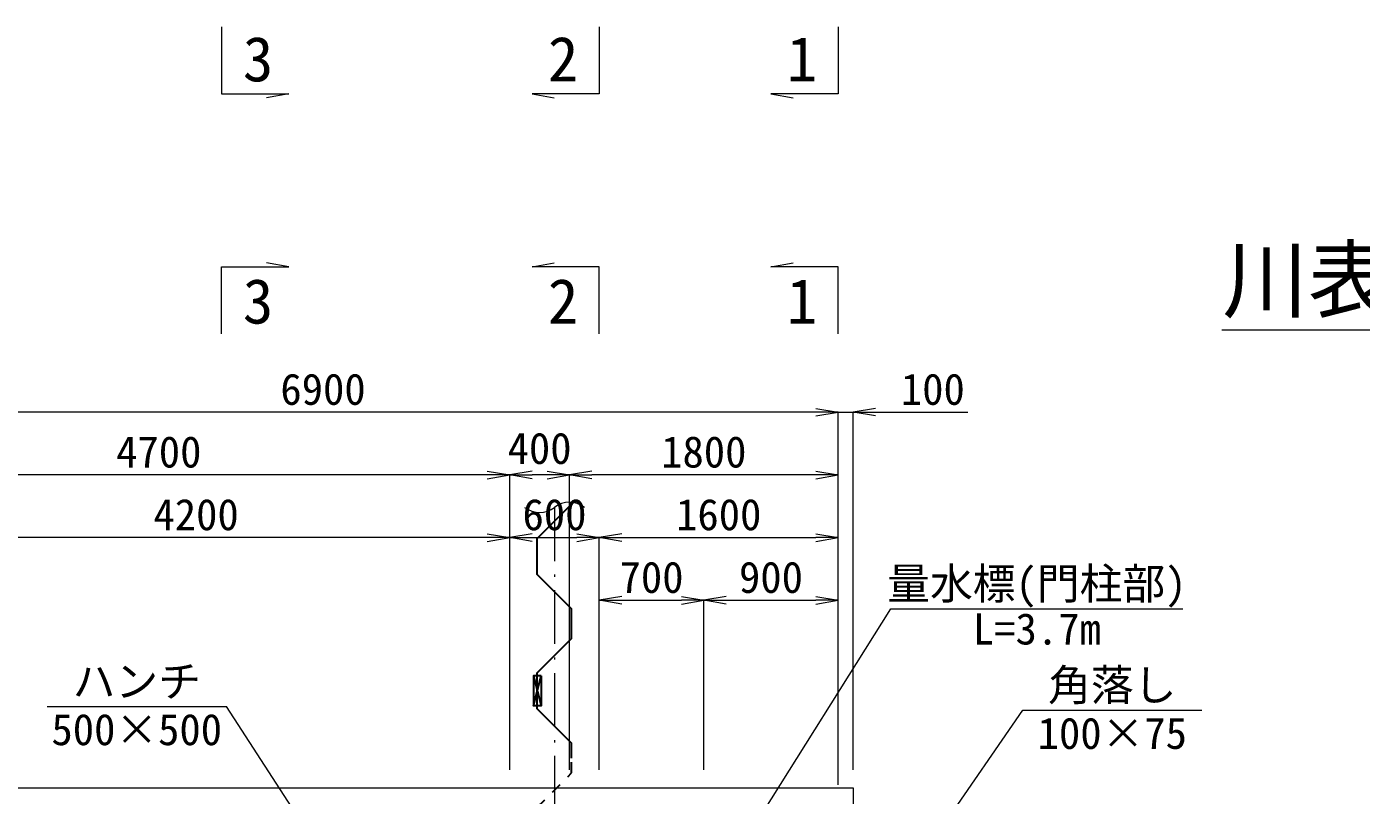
# Model space of a CAD drawing. Header units: millimetres. Extents: x 156724 to 219930, y -98905 to 17820.
# Drawn here: x 203636 to 212575, y -6275 to -1125 of the extents above; entities that cross this region are included whole.
import ezdxf
from ezdxf.enums import TextEntityAlignment as Align

# ---------------------------------------------------------------- set-up
doc = ezdxf.new("R2010")
doc.units = ezdxf.units.MM
doc.header["$LTSCALE"] = 60
doc.header["$PDSIZE"] = 300
for name, pattern in [('SXF_一点短鎖線', [9.25, 6, -1.5, 0.25, -1.5]), ('SXF_跳び破線', [12, 6, -6]), ('一点短鎖線', [9.25, 6, -1.5, 0.25, -1.5])]:
    doc.linetypes.add(name, pattern=pattern)
doc.layers.get('Defpoints').update_dxf_attribs({"color": 151})
for name, color, linetype, lineweight in [('D-BMK', 2, 'SXF_一点短鎖線', 13), ('D-STR-DIM', 7, 'Continuous', 13), ('D-STR-HTXT', 7, 'Continuous', 13), ('D-STR-STR1', 2, 'Continuous', 13), ('D-STR-STR3', 4, 'Continuous', 25), ('D-STR-STR7', 1, 'Continuous', 13), ('D-STR-TXT', 7, 'Continuous', 13), ('D-TTL-LINE', 7, 'Continuous', 13), ('D-TTL-TXT', 7, 'Continuous', 13)]:
    doc.layers.add(name, color=color, linetype=linetype, lineweight=lineweight)
doc.styles.add('MS ゴシック', font='MS Gothic.ttf')
doc.styles.add('ＭＳ ゴシック', font='MS Gothic.ttf')
doc.dimstyles.new('DIM-60', dxfattribs={"dimscale": 60, "dimtxt": 3.5, "dimasz": 2.5, "dimexe": 0, "dimexo": 2, "dimgap": 0.8, "dimtad": 1, "dimdec": 0, "dimzin": 0, "dimdsep": 46, "dimtxsty": 'MS ゴシック', "dimblk": 'OPEN', "dimcen": 0.1, "dimclrd": 256, "dimclre": 256, "dimclrt": 256, "dimaunit": 1, "dimadec": 4, "dimazin": 0, "dimtfac": 1, "dimtdec": 0, "dimtmove": 0, "dimatfit": 3, "dimldrblk": 'OPEN', "dimfxl": 1, "dimtolj": 1, "dimtzin": 0, "dimlwd": -1, "dimlwe": -1, "dimarcsym": 0})
doc.dimstyles.new('DIM-60-F', dxfattribs={"dimscale": 60, "dimtxt": 3.5, "dimasz": 2.5, "dimexe": 0, "dimexo": 2, "dimgap": 0.8, "dimtad": 1, "dimdec": 0, "dimzin": 0, "dimdsep": 46, "dimtxsty": 'MS ゴシック', "dimblk": 'OPEN', "dimcen": 0.1, "dimaunit": 1, "dimadec": 4, "dimazin": 0, "dimtfac": 1, "dimtdec": 0, "dimtmove": 2, "dimatfit": 3, "dimldrblk": 'OPEN', "dimfxl": 1, "dimtolj": 1, "dimtzin": 0, "dimlwd": -1, "dimlwe": -1, "dimarcsym": 2})

# ---------------------------------------------------------------- blocks, each defined once
blk = doc.blocks.new('_Open')
at = {"color": 0, "linetype": 'ByBlock', "lineweight": -2}
for p, q in [((-1, 0.167), (0, 0)), ((-1, -0.167), (0, 0)), ((0, 0), (-1, 0))]:
    blk.add_line(p, q, dxfattribs=at)
blk = doc.blocks.new('*D265')
at = {"layer": 'D-STR-DIM', "color": 0, "transparency": 16777216}
for p, q in [((207271.1, -6104.8), (207271.1, -4128.1)), ((208921.1, -4128.1), (207421.1, -4128.1)), ((209071.1, -6204.8), (209071.1, -4128.1))]:
    blk.add_line(p, q, dxfattribs=at)
at = {"layer": 'Defpoints', "color": 0, "transparency": 16777216}
for p in [(207271.1, -4128.1), (207271.1, -6224.8), (209071.1, -6324.8)]:
    blk.add_point(p, dxfattribs=at)
at = {"layer": 'D-STR-DIM', "color": 0, "transparency": 16777216, "xscale": 150, "yscale": 150, "zscale": 150, "rotation": 180}
blk.add_blockref('_Open', (207271.1, -4128.1), dxfattribs=at)
at = {"layer": 'D-STR-DIM', "color": 0, "transparency": 16777216, "xscale": 150, "yscale": 150, "zscale": 150}
blk.add_blockref('_Open', (209071.1, -4128.1), dxfattribs=at)
at = {"layer": 'D-STR-DIM', "color": 0, "transparency": 16777216, "insert": (208171.1, -3975.1), "char_height": 210, "attachment_point": 5, "style": 'MS ゴシック'}
blk.add_mtext('\\A1;1800', dxfattribs=at)
blk = doc.blocks.new('*D266')
at = {"layer": 'D-STR-DIM', "color": 0, "transparency": 16777216}
for p, q in [((206871.1, -6104.8), (206871.1, -4128.1)), ((207121.1, -4128.1), (207021.1, -4128.1)), ((207271.1, -6104.8), (207271.1, -4128.1))]:
    blk.add_line(p, q, dxfattribs=at)
at = {"layer": 'Defpoints', "color": 0, "transparency": 16777216}
for p in [(206871.1, -4128.1), (206871.1, -6224.8), (207271.1, -6224.8)]:
    blk.add_point(p, dxfattribs=at)
at = {"layer": 'D-STR-DIM', "color": 0, "transparency": 16777216, "xscale": 150, "yscale": 150, "zscale": 150, "rotation": 180}
blk.add_blockref('_Open', (206871.1, -4128.1), dxfattribs=at)
at = {"layer": 'D-STR-DIM', "color": 0, "transparency": 16777216, "xscale": 150, "yscale": 150, "zscale": 150}
blk.add_blockref('_Open', (207271.1, -4128.1), dxfattribs=at)
at = {"layer": 'D-STR-DIM', "color": 0, "transparency": 16777216, "insert": (207071.1, -3951.1), "char_height": 210, "attachment_point": 5, "style": 'MS ゴシック'}
blk.add_mtext('\\A1;400', dxfattribs=at)
blk = doc.blocks.new('*D267')
at = {"layer": 'D-STR-DIM', "color": 0, "transparency": 16777216}
for p, q in [((202170.8, -6104.8), (202170.8, -4128.1)), ((206721.1, -4128.1), (202320.8, -4128.1)), ((206871.1, -6104.8), (206871.1, -4128.1))]:
    blk.add_line(p, q, dxfattribs=at)
at = {"layer": 'Defpoints', "color": 0, "transparency": 16777216}
for p in [(202170.8, -4128.1), (202170.8, -6224.8), (206871.1, -6224.8)]:
    blk.add_point(p, dxfattribs=at)
at = {"layer": 'D-STR-DIM', "color": 0, "transparency": 16777216, "xscale": 150, "yscale": 150, "zscale": 150, "rotation": 180}
blk.add_blockref('_Open', (202170.8, -4128.1), dxfattribs=at)
at = {"layer": 'D-STR-DIM', "color": 0, "transparency": 16777216, "xscale": 150, "yscale": 150, "zscale": 150}
blk.add_blockref('_Open', (206871.1, -4128.1), dxfattribs=at)
at = {"layer": 'D-STR-DIM', "color": 0, "transparency": 16777216, "insert": (204520.9, -3975.1), "char_height": 210, "attachment_point": 5, "style": 'MS ゴシック'}
blk.add_mtext('\\A1;4700', dxfattribs=at)
blk = doc.blocks.new('*D268')
at = {"layer": 'D-STR-DIM', "color": 0, "transparency": 16777216}
for p, q in [((202170.8, -6104.8), (202170.8, -3708.1)), ((208921.1, -3708.1), (202320.8, -3708.1)), ((209071.1, -6204.8), (209071.1, -3708.1))]:
    blk.add_line(p, q, dxfattribs=at)
at = {"layer": 'Defpoints', "color": 0, "transparency": 16777216}
for p in [(202170.8, -3708.1), (202170.8, -6224.8), (209071.1, -6324.8)]:
    blk.add_point(p, dxfattribs=at)
at = {"layer": 'D-STR-DIM', "color": 0, "transparency": 16777216, "xscale": 150, "yscale": 150, "zscale": 150, "rotation": 180}
blk.add_blockref('_Open', (202170.8, -3708.1), dxfattribs=at)
at = {"layer": 'D-STR-DIM', "color": 0, "transparency": 16777216, "xscale": 150, "yscale": 150, "zscale": 150}
blk.add_blockref('_Open', (209071.1, -3708.1), dxfattribs=at)
at = {"layer": 'D-STR-DIM', "color": 0, "transparency": 16777216, "insert": (205620.9, -3555.1), "char_height": 210, "attachment_point": 5, "style": 'MS ゴシック'}
blk.add_mtext('\\A1;6900', dxfattribs=at)
blk = doc.blocks.new('*D270')
at = {"layer": 'D-STR-DIM', "color": 0, "transparency": 16777216}
for p, q in [((202670.8, -7904.8), (202670.8, -4548.1)), ((206721.1, -4548.1), (202820.8, -4548.1)), ((206871.1, -6104.8), (206871.1, -4548.1))]:
    blk.add_line(p, q, dxfattribs=at)
at = {"layer": 'Defpoints', "color": 0, "transparency": 16777216}
for p in [(202670.8, -4548.1), (206871.1, -6224.8), (202670.8, -8024.8)]:
    blk.add_point(p, dxfattribs=at)
at = {"layer": 'D-STR-DIM', "color": 0, "transparency": 16777216, "xscale": 150, "yscale": 150, "zscale": 150, "rotation": 180}
blk.add_blockref('_Open', (202670.8, -4548.1), dxfattribs=at)
at = {"layer": 'D-STR-DIM', "color": 0, "transparency": 16777216, "xscale": 150, "yscale": 150, "zscale": 150}
blk.add_blockref('_Open', (206871.1, -4548.1), dxfattribs=at)
at = {"layer": 'D-STR-DIM', "color": 0, "transparency": 16777216, "insert": (204770.9, -4395.1), "char_height": 210, "attachment_point": 5, "style": 'MS ゴシック'}
blk.add_mtext('\\A1;4200', dxfattribs=at)
blk = doc.blocks.new('*D272')
at = {"layer": 'D-STR-DIM', "transparency": 16777216}
for p, q in [((208921.1, -3708.1), (208771.1, -3708.1)), ((209071.1, -6204.8), (209071.1, -3708.1)), ((209071.1, -3708.1), (209171.1, -3708.1)), ((209171.1, -6104.8), (209171.1, -3708.1)), ((209321.1, -3708.1), (209939.1, -3708.1))]:
    blk.add_line(p, q, dxfattribs=at)
at = {"layer": 'Defpoints', "color": 0, "transparency": 16777216}
for p in [(209171.1, -3708.1), (209171.1, -6224.8), (209071.1, -6324.8)]:
    blk.add_point(p, dxfattribs=at)
at = {"layer": 'D-STR-DIM', "transparency": 16777216, "xscale": 150, "yscale": 150, "zscale": 150}
blk.add_blockref('_Open', (209071.1, -3708.1), dxfattribs=at)
at = {"layer": 'D-STR-DIM', "transparency": 16777216, "xscale": 150, "yscale": 150, "zscale": 150, "rotation": 180}
blk.add_blockref('_Open', (209171.1, -3708.1), dxfattribs=at)
at = {"layer": 'D-STR-DIM', "transparency": 16777216, "insert": (209705.1, -3555.1), "char_height": 210, "attachment_point": 5, "style": 'MS ゴシック'}
blk.add_mtext('\\A1;100', dxfattribs=at)
blk = doc.blocks.new('*D579')
at = {"layer": 'D-STR-DIM', "color": 0, "transparency": 16777216}
for p, q in [((206871.1, -6104.8), (206871.1, -4548.1)), ((207021.1, -4548.1), (207321.1, -4548.1)), ((207471.1, -6104.8), (207471.1, -4548.1))]:
    blk.add_line(p, q, dxfattribs=at)
at = {"layer": 'Defpoints', "color": 0, "transparency": 16777216}
for p in [(207471.1, -4548.1), (206871.1, -6224.8), (207471.1, -6224.8)]:
    blk.add_point(p, dxfattribs=at)
at = {"layer": 'D-STR-DIM', "color": 0, "transparency": 16777216, "xscale": 150, "yscale": 150, "zscale": 150, "rotation": 180}
blk.add_blockref('_Open', (206871.1, -4548.1), dxfattribs=at)
at = {"layer": 'D-STR-DIM', "color": 0, "transparency": 16777216, "xscale": 150, "yscale": 150, "zscale": 150}
blk.add_blockref('_Open', (207471.1, -4548.1), dxfattribs=at)
at = {"layer": 'D-STR-DIM', "color": 0, "transparency": 16777216, "insert": (207171.1, -4395.1), "char_height": 210, "attachment_point": 5, "style": 'MS ゴシック'}
blk.add_mtext('\\A1;600', dxfattribs=at)
blk = doc.blocks.new('*D580')
at = {"layer": 'D-STR-DIM', "color": 0, "transparency": 16777216}
for p, q in [((207471.1, -6104.8), (207471.1, -4548.1)), ((207621.1, -4548.1), (208921.1, -4548.1)), ((209071.1, -6104.8), (209071.1, -4548.1))]:
    blk.add_line(p, q, dxfattribs=at)
at = {"layer": 'Defpoints', "color": 0, "transparency": 16777216}
for p in [(209071.1, -4548.1), (207471.1, -6224.8), (209071.1, -6224.8)]:
    blk.add_point(p, dxfattribs=at)
at = {"layer": 'D-STR-DIM', "color": 0, "transparency": 16777216, "xscale": 150, "yscale": 150, "zscale": 150, "rotation": 180}
blk.add_blockref('_Open', (207471.1, -4548.1), dxfattribs=at)
at = {"layer": 'D-STR-DIM', "color": 0, "transparency": 16777216, "xscale": 150, "yscale": 150, "zscale": 150}
blk.add_blockref('_Open', (209071.1, -4548.1), dxfattribs=at)
at = {"layer": 'D-STR-DIM', "color": 0, "transparency": 16777216, "insert": (208271.1, -4395.1), "char_height": 210, "attachment_point": 5, "style": 'MS ゴシック'}
blk.add_mtext('\\A1;1600', dxfattribs=at)
blk = doc.blocks.new('*D581')
at = {"layer": 'D-STR-DIM', "color": 0, "transparency": 16777216}
for p, q in [((207471.1, -6104.8), (207471.1, -4968.1)), ((207621.1, -4968.1), (208021.1, -4968.1)), ((208171.1, -6104.8), (208171.1, -4968.1))]:
    blk.add_line(p, q, dxfattribs=at)
at = {"layer": 'Defpoints', "color": 0, "transparency": 16777216}
for p in [(208171.1, -4968.1), (207471.1, -6224.8), (208171.1, -6224.8)]:
    blk.add_point(p, dxfattribs=at)
at = {"layer": 'D-STR-DIM', "color": 0, "transparency": 16777216, "xscale": 150, "yscale": 150, "zscale": 150, "rotation": 180}
blk.add_blockref('_Open', (207471.1, -4968.1), dxfattribs=at)
at = {"layer": 'D-STR-DIM', "color": 0, "transparency": 16777216, "xscale": 150, "yscale": 150, "zscale": 150}
blk.add_blockref('_Open', (208171.1, -4968.1), dxfattribs=at)
at = {"layer": 'D-STR-DIM', "color": 0, "transparency": 16777216, "insert": (207821.1, -4815.1), "char_height": 210, "attachment_point": 5, "style": 'MS ゴシック'}
blk.add_mtext('\\A1;700', dxfattribs=at)
blk = doc.blocks.new('*D582')
at = {"layer": 'D-STR-DIM', "color": 0, "transparency": 16777216}
for p, q in [((208171.1, -6104.8), (208171.1, -4968.1)), ((208321.1, -4968.1), (208921.1, -4968.1)), ((209071.1, -6104.8), (209071.1, -4968.1))]:
    blk.add_line(p, q, dxfattribs=at)
at = {"layer": 'Defpoints', "color": 0, "transparency": 16777216}
for p in [(209071.1, -4968.1), (208171.1, -6224.8), (209071.1, -6224.8)]:
    blk.add_point(p, dxfattribs=at)
at = {"layer": 'D-STR-DIM', "color": 0, "transparency": 16777216, "xscale": 150, "yscale": 150, "zscale": 150, "rotation": 180}
blk.add_blockref('_Open', (208171.1, -4968.1), dxfattribs=at)
at = {"layer": 'D-STR-DIM', "color": 0, "transparency": 16777216, "xscale": 150, "yscale": 150, "zscale": 150}
blk.add_blockref('_Open', (209071.1, -4968.1), dxfattribs=at)
at = {"layer": 'D-STR-DIM', "color": 0, "transparency": 16777216, "insert": (208621.1, -4815.1), "char_height": 210, "attachment_point": 5, "style": 'MS ゴシック'}
blk.add_mtext('\\A1;900', dxfattribs=at)

msp = doc.modelspace()

# ---------------------------------------------------------------- linework, layer by layer
at = {"layer": 'D-BMK', "linetype": '一点短鎖線'}
msp.add_line((207171.1, -4345.4), (207171.1, -13104.1), dxfattribs=at)
at = {"layer": 'D-STR-HTXT'}
for p, q in [((209423.8, -5024.3), (211379.8, -5024.3)), ((203773.4, -5678.8), (204973.4, -5678.8)), ((210306.8, -5703.8), (211506.8, -5703.8))]:
    msp.add_line(p, q, dxfattribs=at)
at = {"layer": 'D-STR-HTXT', "linetype": 'Continuous'}
for points in [[(204941, -1124.6), (204941, -1574.6), (205391, -1574.6), (205243.3, -1600.6)], [(207471.1, -1124.6), (207471.1, -1574.6), (207021.1, -1574.6), (207168.8, -1600.6)], [(209071.1, -1124.6), (209071.1, -1574.6), (208621.1, -1574.6), (208768.8, -1600.6)], [(204941, -3183.6), (204941, -2733.6), (205391, -2733.6), (205243.3, -2707.6)], [(207471.1, -3183.6), (207471.1, -2733.6), (207021.1, -2733.6), (207168.8, -2707.6)], [(209071.1, -3183.6), (209071.1, -2733.6), (208621.1, -2733.6), (208768.8, -2707.6)]]:
    msp.add_lwpolyline(points, dxfattribs=at)
at = {"layer": 'D-STR-STR1'}
for centre, start, end in [((207071.1, -4214.7), 232.58932, 307.41068), ((207271.1, -4476.1), 52.58932, 127.41068)]:
    msp.add_arc(centre, 164.6, start, end, dxfattribs=at)
at = {"layer": 'D-STR-STR3', "ltscale": 0.2}
for points in [[(207286.1, -6024.8), (207286.1, -5924.8), (207056.1, -5694.8), (207056.1, -5454.8), (207286.1, -5224.8), (207286.1, -5124.8), (207286.1, -5024.8), (207056.1, -4794.8), (207056.1, -4554.8), (207286.1, -4324.8), (207286.1, -4312.2)], [(207031.1, -5474.8), (207031.1, -5674.8)], [(207081.1, -5474.8), (207081.1, -5674.8)]]:
    msp.add_lwpolyline(points, dxfattribs=at)
msp.add_lwpolyline([(207081.1, -5474.8), (207031.1, -5474.8), (207081.1, -5674.8), (207031.1, -5674.8)], close=True, dxfattribs=at)
at = {"layer": 'D-STR-STR3', "linetype": 'SXF_跳び破線', "ltscale": 0.2}
msp.add_lwpolyline([(207286.1, -6924.8), (207286.1, -6824.8), (207056.1, -6594.8), (207056.1, -6354.8), (207286.1, -6124.8), (207286.1, -6024.8)], dxfattribs=at)
at = {"layer": 'D-STR-STR7'}
msp.add_lwpolyline([(202070.8, -8024.8), (202070.8, -6224.8), (209171.1, -6224.8), (209171.1, -11224.8), (202070.8, -11224.8), (202070.8, -9424.8)], dxfattribs=at)
at = {"layer": 'D-TTL-LINE'}
msp.add_line((211640.1, -3155.5), (213940.1, -3155.5), dxfattribs=at)

# ---------------------------------------------------------------- texts
at = {"layer": 'D-STR-HTXT', "linetype": 'Continuous', "style": 'ＭＳ ゴシック'}
for s, p in [('3', (205186, -1491.2)), ('2', (207229.2, -1491.2)), ('1', (208829.2, -1491.2)), ('3', (205186, -3113.9)), ('2', (207229.2, -3113.9)), ('1', (208829.2, -3113.9))]:
    msp.add_text(s, height=300, dxfattribs=at).set_placement(p, align=Align.CENTER)
at = {"layer": 'D-STR-TXT'}
for s, style, p in [('量水標(門柱部)', 'ＭＳ ゴシック', (210401.8, -5024.3)), ('ハンチ', 'MS ゴシック', (204373.4, -5678.8)), ('角落し', 'MS ゴシック', (210906.8, -5703.8))]:
    msp.add_text(s, height=210, dxfattribs=dict(at, style=style)).set_placement(p, align=Align.BOTTOM_CENTER)
for s, style, p in [('L=3.7m', 'ＭＳ ゴシック', (210401.8, -5054.3)), ('500×500', 'MS ゴシック', (204373.4, -5728.8)), ('100×75', 'MS ゴシック', (210906.8, -5753.8))]:
    msp.add_text(s, height=210, dxfattribs=dict(at, style=style)).set_placement(p, align=Align.TOP_CENTER)
at = {"layer": 'D-TTL-TXT', "style": 'MS ゴシック'}
msp.add_text('川表端部', height=420, dxfattribs=at).set_placement((212790.1, -3155.5), align=Align.BOTTOM_CENTER)

# ---------------------------------------------------------------- dimensions: what is measured, and where the dimension line sits
at = {"layer": 'D-STR-DIM'}
for base, p1, p2, picture, middle in [((202170.8, -3708.1), (209071.1, -6324.8), (202170.8, -6224.8), '*D268', (205620.9, -3555.1)), ((202170.8, -4128.1), (206871.1, -6224.8), (202170.8, -6224.8), '*D267', (204520.9, -3975.1)), ((206871.1, -4128.1), (207271.1, -6224.8), (206871.1, -6224.8), '*D266', (207071.1, -3951.1)), ((207271.1, -4128.1), (209071.1, -6324.8), (207271.1, -6224.8), '*D265', (208171.1, -3975.1)), ((202670.8, -4548.1), (206871.1, -6224.8), (202670.8, -8024.8), '*D270', (204770.9, -4395.1)), ((207471.1, -4548.1), (206871.1, -6224.8), (207471.1, -6224.8), '*D579', (207171.1, -4395.1)), ((209071.1, -4548.1), (207471.1, -6224.8), (209071.1, -6224.8), '*D580', (208271.1, -4395.1)), ((208171.1, -4968.1), (207471.1, -6224.8), (208171.1, -6224.8), '*D581', (207821.1, -4815.1)), ((209071.1, -4968.1), (208171.1, -6224.8), (209071.1, -6224.8), '*D582', (208621.1, -4815.1))]:
    dim = msp.add_linear_dim(base=base, p1=p1, p2=p2, dimstyle='DIM-60-F', dxfattribs=at)
    dim.commit()
    dim.dimension.update_dxf_attribs({"geometry": picture, "text_midpoint": middle})
dim = msp.add_linear_dim(base=(209171.1, -3708.1), p1=(209071.1, -6324.8), p2=(209171.1, -6224.8), dimstyle='DIM-60', dxfattribs=at)
dim.commit()
dim.dimension.update_dxf_attribs({"geometry": '*D272', "text_midpoint": (209705.1, -3708.1), "dimtype": 160})

# ---------------------------------------------------------------- leaders
at = {"layer": 'D-STR-HTXT'}
for points in [[(208011.1, -7274.8), (209423.8, -5024.3)], [(206523.5, -8062), (204973.4, -5678.8)], [(208621.1, -8149.8), (210306.8, -5703.8)]]:
    msp.add_leader(points, dimstyle='DIM-60-F', override={"dimtad": 0}, dxfattribs=at)

doc.saveas('drawing.dxf')
